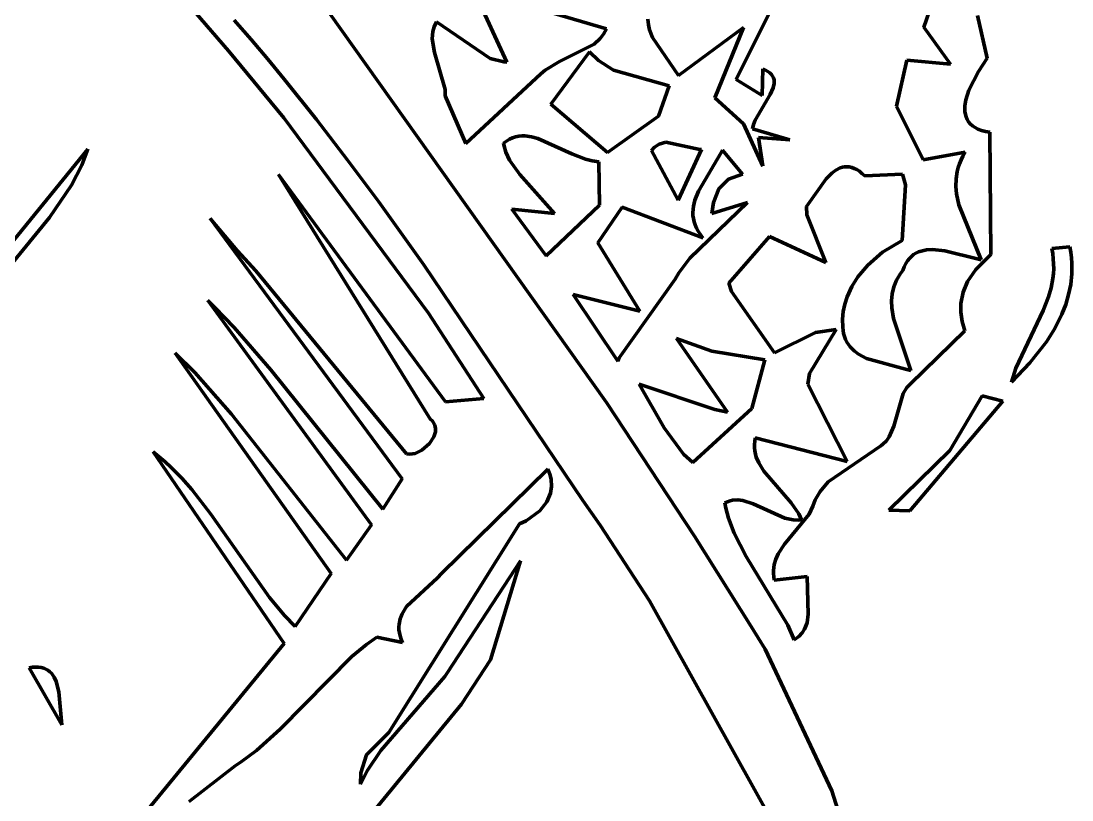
# Model space of a CAD drawing. Header units: millimetres. Extents: x 0 to 14.2, y 0 to 19.5.
# Drawn here: x 6.602 to 7.842, y 8.121 to 9.039 of the extents above; entities that cross this region are included whole.
import ezdxf

# ---------------------------------------------------------------- set-up
doc = ezdxf.new("R2010")
doc.units = ezdxf.units.MM
doc.layers.add('color#010101ff', color=7, linetype='CONTINUOUS', lineweight=100)
doc.layers.add('color#fdfdfdff', color=7, linetype='CONTINUOUS', lineweight=100)

msp = doc.modelspace()

# ---------------------------------------------------------------- linework, layer by layer
at = {"layer": 'color#010101ff'}
for p, q in [((7.1323, 9.0839), (7.1754, 8.9905)), ((7.6837, 9.0795), (7.6671, 9.032)), ((6.8473, 9.0041), (6.8069, 9.0503)), ((7.293, 8.5891), (6.9651, 9.0501)), ((7.2929, 9.03), (7.2082, 9.0546)), ((7.4457, 8.9701), (7.4895, 9.0579)), ((6.8539, 9.0402), (6.8738, 9.0172)), ((7.0923, 9.0381), (7.0897, 9.0323)), ((7.1557, 8.9951), (7.0923, 9.0381)), ((7.3416, 9.0412), (7.3422, 9.0348)), ((7.3422, 9.0348), (7.3436, 9.0286)), ((7.7417, 8.9953), (7.7303, 9.0455)), ((7.0881, 9.0267), (7.0874, 9.0183)), ((7.0897, 9.0323), (7.0881, 9.0267)), ((7.2854, 9.0184), (7.2895, 9.0237)), ((7.2895, 9.0237), (7.2929, 9.03)), ((7.3436, 9.0286), (7.3473, 9.0196)), ((7.3779, 8.9749), (7.4544, 9.0314)), ((7.4544, 9.0314), (7.4208, 8.9487)), ((7.6671, 9.032), (7.6986, 8.9883)), ((6.8738, 9.0172), (6.8935, 8.994)), ((7.0874, 9.0183), (7.0902, 9.002)), ((7.2373, 8.9915), (7.2784, 9.0118)), ((7.2784, 9.0118), (7.2854, 9.0184)), ((7.3473, 9.0196), (7.3779, 8.9749)), ((6.9122, 8.925), (6.8473, 9.0041)), ((7.0902, 9.002), (7.1028, 8.9582)), ((7.2729, 9.0027), (7.2273, 8.9412)), ((7.2834, 8.9924), (7.2729, 9.0027)), ((6.8935, 8.994), (6.9129, 8.9705)), ((7.1719, 8.9909), (7.1557, 8.9951)), ((7.1754, 8.9905), (7.1719, 8.9909)), ((7.2205, 8.9812), (7.2373, 8.9915)), ((7.3013, 8.981), (7.2834, 8.9924)), ((7.647, 8.9929), (7.635, 8.9386)), ((7.6986, 8.9883), (7.647, 8.9929)), ((7.7314, 8.9796), (7.7417, 8.9953)), ((7.1269, 8.8945), (7.2156, 8.9767)), ((7.2156, 8.9767), (7.2205, 8.9812)), ((7.3667, 8.9626), (7.3013, 8.981)), ((7.4771, 8.9826), (7.4764, 8.9512)), ((7.4805, 8.9812), (7.4771, 8.9826)), ((7.4833, 8.9797), (7.4805, 8.9812)), ((7.4856, 8.978), (7.4833, 8.9797)), ((7.4875, 8.9761), (7.4856, 8.978)), ((7.4888, 8.9742), (7.4875, 8.9761)), ((7.4898, 8.9721), (7.4888, 8.9742)), ((7.7203, 8.9575), (7.7314, 8.9796)), ((6.9129, 8.9705), (6.9509, 8.923)), ((7.3542, 8.9269), (7.3667, 8.9626)), ((7.4764, 8.9512), (7.4457, 8.9701)), ((7.4859, 8.9524), (7.4893, 8.9603)), ((7.4893, 8.9603), (7.4904, 8.9653)), ((7.4904, 8.9699), (7.4898, 8.9721)), ((7.4906, 8.9676), (7.4904, 8.9699)), ((7.4904, 8.9653), (7.4906, 8.9676)), ((7.1028, 8.9582), (7.1027, 8.9509)), ((7.1027, 8.9509), (7.1269, 8.8945)), ((7.4208, 8.9487), (7.4544, 8.9177)), ((7.4682, 8.9221), (7.4859, 8.9524)), ((7.7167, 8.9463), (7.7203, 8.9575)), ((7.2273, 8.9412), (7.2939, 8.8839)), ((7.635, 8.9386), (7.6661, 8.8754)), ((7.7154, 8.9356), (7.7155, 8.9391)), ((7.7155, 8.9323), (7.7154, 8.9356)), ((7.7155, 8.9391), (7.7167, 8.9463)), ((7.0828, 8.6948), (6.9122, 8.925)), ((6.9509, 8.923), (6.988, 8.8748)), ((7.2939, 8.8839), (7.3542, 8.9269)), ((7.716, 8.929), (7.7155, 8.9323)), ((7.7168, 8.926), (7.716, 8.929)), ((7.7181, 8.9231), (7.7168, 8.926)), ((7.7197, 8.9203), (7.7181, 8.9231)), ((7.4544, 8.9177), (7.4771, 8.868)), ((7.4652, 8.9121), (7.4662, 8.9169)), ((7.5092, 8.899), (7.4652, 8.9121)), ((7.4662, 8.9169), (7.4682, 8.9221)), ((7.7218, 8.9178), (7.7197, 8.9203)), ((7.7243, 8.9155), (7.7218, 8.9178)), ((7.7274, 8.9134), (7.7243, 8.9155)), ((7.7309, 8.9116), (7.7274, 8.9134)), ((7.735, 8.9101), (7.7309, 8.9116)), ((7.1785, 8.8997), (7.175, 8.8975)), ((7.182, 8.9013), (7.1785, 8.8997)), ((7.1856, 8.9025), (7.182, 8.9013)), ((7.1893, 8.9033), (7.1856, 8.9025)), ((7.193, 8.9036), (7.1893, 8.9033)), ((7.1967, 8.9037), (7.193, 8.9036)), ((7.2043, 8.9027), (7.1967, 8.9037)), ((7.212, 8.9006), (7.2043, 8.9027)), ((7.2519, 8.8825), (7.212, 8.9006)), ((7.4771, 8.868), (7.4722, 8.9019)), ((7.4722, 8.9019), (7.5092, 8.899)), ((7.7396, 8.9088), (7.735, 8.9101)), ((7.7448, 8.9079), (7.7396, 8.9088)), ((7.7461, 8.7638), (7.7448, 8.9079)), ((6.5005, 8.6661), (6.6813, 8.8879)), ((6.6813, 8.8879), (6.6741, 8.8692)), ((7.175, 8.8975), (7.1716, 8.8949)), ((7.1716, 8.8949), (7.1722, 8.8914)), ((7.1722, 8.8914), (7.1741, 8.8846)), ((7.3493, 8.8902), (7.3458, 8.8866)), ((7.3458, 8.8866), (7.3773, 8.828)), ((7.3548, 8.8939), (7.3493, 8.8902)), ((7.3627, 8.8961), (7.3548, 8.8939)), ((7.403, 8.8878), (7.3627, 8.8961)), ((7.3773, 8.828), (7.405, 8.8875)), ((7.405, 8.8875), (7.403, 8.8878)), ((7.4295, 8.8867), (7.4278, 8.8834)), ((7.4532, 8.8585), (7.4295, 8.8867)), ((6.988, 8.8748), (7.0243, 8.8259)), ((7.1741, 8.8846), (7.1784, 8.8752)), ((7.1784, 8.8752), (7.1908, 8.858)), ((7.268, 8.8761), (7.2519, 8.8825)), ((7.2759, 8.8741), (7.268, 8.8761)), ((7.2839, 8.8732), (7.2759, 8.8741)), ((7.2846, 8.8219), (7.2839, 8.8732)), ((7.4278, 8.8834), (7.4012, 8.8386)), ((7.6661, 8.8754), (7.7158, 8.8844)), ((7.7109, 8.8753), (7.7091, 8.8708)), ((7.7132, 8.8799), (7.7109, 8.8753)), ((7.7158, 8.8844), (7.7132, 8.8799)), ((6.6741, 8.8692), (6.6621, 8.8457)), ((7.5634, 8.8633), (7.5586, 8.8597)), ((7.5684, 8.8658), (7.5634, 8.8633)), ((7.571, 8.8666), (7.5684, 8.8658)), ((7.5736, 8.8671), (7.571, 8.8666)), ((7.5763, 8.8673), (7.5736, 8.8671)), ((7.5791, 8.867), (7.5763, 8.8673)), ((7.582, 8.8664), (7.5791, 8.867)), ((7.5849, 8.8654), (7.582, 8.8664)), ((7.5879, 8.8639), (7.5849, 8.8654)), ((7.591, 8.8619), (7.5879, 8.8639)), ((7.5941, 8.8595), (7.591, 8.8619)), ((7.7064, 8.8618), (7.705, 8.8529)), ((7.7076, 8.8663), (7.7064, 8.8618)), ((7.7091, 8.8708), (7.7076, 8.8663)), ((7.0855, 8.5694), (6.906, 8.8581)), ((6.906, 8.8581), (7.1031, 8.5902)), ((7.1908, 8.858), (7.2314, 8.8121)), ((7.4254, 8.8414), (7.4369, 8.8525)), ((7.4369, 8.8525), (7.4532, 8.8585)), ((7.5519, 8.853), (7.5287, 8.8202)), ((7.5586, 8.8597), (7.5519, 8.853)), ((7.5974, 8.8565), (7.5941, 8.8595)), ((7.642, 8.8586), (7.5974, 8.8565)), ((7.6454, 8.846), (7.642, 8.8586)), ((7.705, 8.8529), (7.7048, 8.844)), ((6.6621, 8.8457), (6.6361, 8.8073)), ((7.4012, 8.8386), (7.397, 8.8279)), ((7.4189, 8.825), (7.4254, 8.8414)), ((7.6414, 8.7803), (7.6454, 8.846)), ((7.7048, 8.844), (7.7056, 8.8353)), ((7.0243, 8.8259), (7.0775, 8.7515)), ((7.3912, 8.7593), (7.4591, 8.8252)), ((7.397, 8.8279), (7.3953, 8.8207)), ((7.4591, 8.8252), (7.4172, 8.8121)), ((7.4172, 8.8121), (7.4189, 8.825)), ((7.7056, 8.8353), (7.7083, 8.8222)), ((7.2314, 8.8121), (7.1811, 8.8173)), ((7.1811, 8.8173), (7.2217, 8.7621)), ((7.2217, 8.7621), (7.2846, 8.8219)), ((7.3112, 8.8197), (7.2828, 8.7774)), ((7.4065, 8.7836), (7.3112, 8.8197)), ((7.3953, 8.8207), (7.3946, 8.8134)), ((7.3946, 8.8134), (7.3948, 8.8098)), ((7.5287, 8.8202), (7.5289, 8.8105)), ((7.7083, 8.8222), (7.7346, 8.7577)), ((6.6361, 8.8073), (6.5727, 8.7302)), ((7.0521, 8.4994), (6.8256, 8.8061)), ((6.8256, 8.8061), (6.8575, 8.7686)), ((7.3948, 8.8098), (7.3953, 8.8061)), ((7.3953, 8.8061), (7.3961, 8.8024)), ((7.3961, 8.8024), (7.3973, 8.7987)), ((7.3973, 8.7987), (7.399, 8.795)), ((7.5289, 8.8105), (7.5515, 8.7545)), ((7.399, 8.795), (7.401, 8.7912)), ((7.401, 8.7912), (7.4036, 8.7874)), ((7.4036, 8.7874), (7.4065, 8.7836)), ((7.2828, 8.7774), (7.3323, 8.6971)), ((7.4852, 8.7852), (7.4371, 8.73)), ((7.5515, 8.7545), (7.4852, 8.7852)), ((7.6183, 8.7664), (7.6414, 8.7803)), ((6.8575, 8.7686), (6.8792, 8.7447)), ((7.6011, 8.7514), (7.6183, 8.7664)), ((7.6524, 8.7616), (7.65, 8.7591)), ((7.655, 8.7637), (7.6524, 8.7616)), ((7.6578, 8.7654), (7.655, 8.7637)), ((7.6607, 8.7668), (7.6578, 8.7654)), ((7.6638, 8.7679), (7.6607, 8.7668)), ((7.6703, 8.7692), (7.6638, 8.7679)), ((7.6772, 8.7696), (7.6703, 8.7692)), ((7.6918, 8.768), (7.6772, 8.7696)), ((7.7315, 8.7582), (7.6918, 8.768)), ((7.7282, 8.7462), (7.7461, 8.7638)), ((7.8391, 8.773), (7.8178, 8.771)), ((7.8178, 8.771), (7.819, 8.7648)), ((7.819, 8.7648), (7.8197, 8.7588)), ((7.8403, 8.7664), (7.8391, 8.773)), ((7.8411, 8.7599), (7.8403, 8.7664)), ((7.0775, 8.7515), (7.265, 8.4738)), ((7.3783, 8.7423), (7.3912, 8.7593)), ((7.5893, 8.7375), (7.6011, 8.7514)), ((7.644, 8.7492), (7.6424, 8.745)), ((7.6458, 8.753), (7.644, 8.7492)), ((7.6478, 8.7562), (7.6458, 8.753)), ((7.65, 8.7591), (7.6478, 8.7562)), ((7.7346, 8.7577), (7.7315, 8.7582)), ((7.8197, 8.7588), (7.8201, 8.7529)), ((7.8201, 8.7529), (7.8202, 8.747)), ((7.8416, 8.7535), (7.8411, 8.7599)), ((7.8417, 8.7471), (7.8416, 8.7535)), ((6.8792, 8.7447), (7.0572, 8.5288)), ((7.3739, 8.7347), (7.3783, 8.7423)), ((7.5821, 8.726), (7.5893, 8.7375)), ((7.6371, 8.7373), (7.635, 8.7334)), ((7.6396, 8.7412), (7.6371, 8.7373)), ((7.6424, 8.745), (7.6396, 8.7412)), ((7.7187, 8.7318), (7.7282, 8.7462)), ((7.8198, 8.7413), (7.8192, 8.7356)), ((7.8202, 8.747), (7.8198, 8.7413)), ((7.8403, 8.7285), (7.8416, 8.7409)), ((7.8416, 8.7409), (7.8417, 8.7471)), ((7.308, 8.6419), (7.3739, 8.7347)), ((7.4371, 8.73), (7.4402, 8.7202)), ((7.5765, 8.7139), (7.5821, 8.726)), ((7.6318, 8.7255), (7.6299, 8.7174)), ((7.6332, 8.7295), (7.6318, 8.7255)), ((7.635, 8.7334), (7.6332, 8.7295)), ((7.7135, 8.7193), (7.7187, 8.7318)), ((7.8171, 8.7245), (7.814, 8.7137)), ((7.8192, 8.7356), (7.8171, 8.7245)), ((7.8378, 8.7165), (7.8403, 8.7285)), ((7.3323, 8.6971), (7.2534, 8.7165)), ((7.2534, 8.7165), (7.3062, 8.6382)), ((7.4402, 8.7202), (7.4908, 8.648)), ((7.5738, 8.7054), (7.5765, 8.7139)), ((7.6299, 8.7174), (7.6291, 8.7092)), ((7.7108, 8.7061), (7.7135, 8.7193)), ((7.814, 8.7137), (7.8079, 8.6978)), ((7.8343, 8.7047), (7.8378, 8.7165)), ((7.0158, 8.4452), (6.8227, 8.7094)), ((6.8227, 8.7094), (6.8307, 8.7017)), ((6.8307, 8.7017), (6.8538, 8.6779)), ((7.572, 8.6966), (7.5738, 8.7054)), ((7.6291, 8.7092), (7.6293, 8.701)), ((7.6293, 8.701), (7.6311, 8.6885)), ((7.7106, 8.6957), (7.7108, 8.7061)), ((7.8298, 8.6933), (7.8343, 8.7047)), ((7.1483, 8.5941), (7.0828, 8.6948)), ((7.5712, 8.6876), (7.572, 8.6966)), ((7.5714, 8.6783), (7.5712, 8.6876)), ((7.6311, 8.6885), (7.6519, 8.6269)), ((7.7121, 8.6849), (7.7106, 8.6957)), ((7.8079, 8.6978), (7.7756, 8.6298)), ((7.8215, 8.6767), (7.8298, 8.6933)), ((6.8538, 8.6779), (6.8971, 8.6277)), ((7.5637, 8.6754), (7.5323, 8.6234)), ((7.5395, 8.6717), (7.5637, 8.6754)), ((7.5718, 8.6743), (7.5714, 8.6783)), ((7.7154, 8.6739), (7.7121, 8.6849)), ((7.8115, 8.6608), (7.8215, 8.6767)), ((7.3754, 8.6649), (7.4357, 8.578)), ((7.417, 8.6497), (7.3754, 8.6649)), ((7.4908, 8.648), (7.5395, 8.6717)), ((7.5725, 8.6705), (7.5718, 8.6743)), ((7.5735, 8.667), (7.5725, 8.6705)), ((7.5748, 8.6636), (7.5735, 8.667)), ((7.5763, 8.6605), (7.5748, 8.6636)), ((7.6513, 8.6111), (7.7154, 8.6739)), ((7.5802, 8.655), (7.5763, 8.6605)), ((7.5848, 8.6502), (7.5802, 8.655)), ((7.5902, 8.6461), (7.5848, 8.6502)), ((7.792, 8.636), (7.8115, 8.6608)), ((6.9681, 8.3876), (6.7842, 8.6476)), ((6.7842, 8.6476), (6.8074, 8.6245)), ((7.3062, 8.6382), (7.308, 8.6419)), ((7.4797, 8.6396), (7.417, 8.6497)), ((7.4644, 8.582), (7.4797, 8.6396)), ((7.5994, 8.641), (7.5902, 8.6461)), ((7.6454, 8.6284), (7.5994, 8.641)), ((6.8971, 8.6277), (7.0292, 8.4633)), ((7.6519, 8.6269), (7.6454, 8.6284)), ((7.7703, 8.6133), (7.792, 8.636)), ((7.7756, 8.6298), (7.7703, 8.6133)), ((6.8074, 8.6245), (6.8507, 8.5754)), ((7.5323, 8.6234), (7.5301, 8.6109)), ((7.4208, 8.5812), (7.3313, 8.6108)), ((7.3313, 8.6108), (7.3607, 8.5594)), ((7.5301, 8.6109), (7.5766, 8.5198)), ((7.6425, 8.6), (7.6472, 8.607)), ((7.6472, 8.607), (7.6513, 8.6111)), ((7.1031, 8.5902), (7.1483, 8.5941)), ((7.3967, 8.4316), (7.293, 8.5891)), ((7.6317, 8.5614), (7.6425, 8.6)), ((7.6507, 8.4616), (7.7602, 8.5908)), ((7.736, 8.5972), (7.6978, 8.5326)), ((7.7602, 8.5908), (7.736, 8.5972)), ((7.3948, 8.5185), (7.4644, 8.582)), ((7.4357, 8.578), (7.4208, 8.5812)), ((6.8507, 8.5754), (6.9863, 8.4035)), ((7.0872, 8.5679), (7.0855, 8.5694)), ((7.0886, 8.5662), (7.0872, 8.5679)), ((7.0905, 8.5626), (7.0886, 8.5662)), ((7.0892, 8.5486), (7.0911, 8.5547)), ((7.0913, 8.5587), (7.0905, 8.5626)), ((7.0911, 8.5547), (7.0913, 8.5587)), ((7.3607, 8.5594), (7.3835, 8.5282)), ((7.6262, 8.5486), (7.6317, 8.5614)), ((7.0753, 8.533), (7.0842, 8.5409)), ((7.0842, 8.5409), (7.0892, 8.5486)), ((7.4676, 8.5436), (7.4673, 8.5397)), ((7.4673, 8.5397), (7.4673, 8.5358)), ((7.4683, 8.5477), (7.4676, 8.5436)), ((7.5766, 8.5198), (7.4683, 8.5477)), ((7.6163, 8.5383), (7.6187, 8.5401)), ((7.6187, 8.5401), (7.6229, 8.5441)), ((7.6229, 8.5441), (7.6262, 8.5486)), ((6.9126, 8.305), (6.7583, 8.5309)), ((6.7583, 8.5309), (6.7655, 8.5252)), ((7.0572, 8.5288), (7.0611, 8.5283)), ((7.0611, 8.5283), (7.0672, 8.5292)), ((7.0672, 8.5292), (7.0753, 8.533)), ((7.3835, 8.5282), (7.3948, 8.5185)), ((7.4673, 8.5358), (7.4677, 8.5321)), ((7.4677, 8.5321), (7.4685, 8.5285)), ((7.4685, 8.5285), (7.4695, 8.5249)), ((7.5542, 8.4958), (7.6163, 8.5383)), ((7.6978, 8.5326), (7.6257, 8.4622)), ((6.7655, 8.5252), (6.7725, 8.5192)), ((6.7725, 8.5192), (6.7792, 8.5131)), ((7.4695, 8.5249), (7.4724, 8.5181)), ((7.4724, 8.5181), (7.4784, 8.5082)), ((6.7792, 8.5131), (6.792, 8.5001)), ((7.2238, 8.5107), (7.0983, 8.3876)), ((7.2261, 8.5046), (7.2238, 8.5107)), ((7.2275, 8.4987), (7.2261, 8.5046)), ((7.4784, 8.5082), (7.5106, 8.4711)), ((6.792, 8.5001), (6.804, 8.4865)), ((7.0292, 8.4633), (7.0521, 8.4994)), ((7.2267, 8.4822), (7.2279, 8.4902)), ((7.2279, 8.4902), (7.2275, 8.4987)), ((7.5448, 8.4843), (7.5542, 8.4958)), ((6.804, 8.4865), (6.8264, 8.4575)), ((7.2226, 8.4723), (7.2267, 8.4822)), ((7.5391, 8.4745), (7.5448, 8.4843)), ((7.2144, 8.4615), (7.2226, 8.4723)), ((7.265, 8.4738), (7.2854, 8.4447)), ((7.4354, 8.4723), (7.4324, 8.4708)), ((7.4324, 8.4708), (7.4336, 8.4647)), ((7.4336, 8.4647), (7.4369, 8.4527)), ((7.4385, 8.4733), (7.4354, 8.4723)), ((7.4415, 8.474), (7.4385, 8.4733)), ((7.4476, 8.4744), (7.4415, 8.474)), ((7.4537, 8.4738), (7.4476, 8.4744)), ((7.4659, 8.4699), (7.4537, 8.4738)), ((7.5033, 8.4528), (7.4659, 8.4699)), ((7.5106, 8.4711), (7.5195, 8.458)), ((7.5318, 8.4577), (7.5362, 8.4671)), ((7.5362, 8.4671), (7.5391, 8.4745)), ((6.8264, 8.4575), (6.8954, 8.3593)), ((7.1982, 8.4498), (7.2144, 8.4615)), ((7.4369, 8.4527), (7.4435, 8.4353)), ((7.5029, 8.4221), (7.5318, 8.4577)), ((7.5129, 8.4508), (7.5033, 8.4528)), ((7.5195, 8.458), (7.5227, 8.4511)), ((7.6257, 8.4622), (7.6507, 8.4616)), ((6.9863, 8.4035), (7.0158, 8.4452)), ((7.0364, 8.2003), (7.1902, 8.4461)), ((7.1902, 8.4461), (7.1982, 8.4498)), ((7.2854, 8.4447), (7.3437, 8.3552)), ((7.5194, 8.4507), (7.5129, 8.4508)), ((7.5227, 8.4511), (7.5194, 8.4507)), ((7.4635, 8.3251), (7.3967, 8.4316)), ((7.4435, 8.4353), (7.4577, 8.4077)), ((7.4953, 8.4108), (7.5029, 8.4221)), ((7.1913, 8.4025), (7.1055, 8.271)), ((7.1562, 8.2858), (7.1913, 8.4025)), ((7.4577, 8.4077), (7.5068, 8.3268)), ((7.4906, 8.3982), (7.4925, 8.4047)), ((7.4925, 8.4047), (7.4953, 8.4108)), ((7.4897, 8.3912), (7.4906, 8.3982)), ((7.4897, 8.3876), (7.4897, 8.3912)), ((6.9259, 8.325), (6.9681, 8.3876)), ((7.0935, 8.3827), (7.0572, 8.3486)), ((7.0983, 8.3876), (7.0935, 8.3827)), ((7.49, 8.3837), (7.4897, 8.3876)), ((7.4907, 8.3798), (7.49, 8.3837)), ((7.5295, 8.3842), (7.4907, 8.3798)), ((7.5307, 8.3396), (7.5295, 8.3842)), ((6.8954, 8.3593), (6.9131, 8.3382)), ((7.3437, 8.3552), (7.5255, 8.0286)), ((7.0519, 8.3402), (7.0495, 8.3343)), ((7.0572, 8.3486), (7.0519, 8.3402)), ((6.9131, 8.3382), (6.9259, 8.325)), ((7.0482, 8.3279), (7.048, 8.3246)), ((7.0495, 8.3343), (7.0482, 8.3279)), ((7.5265, 8.3221), (7.5294, 8.3293)), ((7.5294, 8.3293), (7.5307, 8.3396)), ((7.048, 8.3246), (7.0481, 8.3212)), ((7.0481, 8.3212), (7.0486, 8.3177)), ((7.0486, 8.3177), (7.0494, 8.314)), ((7.4799, 8.2983), (7.4635, 8.3251)), ((7.5068, 8.3268), (7.5143, 8.3095)), ((7.5195, 8.3134), (7.5235, 8.3176)), ((7.5235, 8.3176), (7.5265, 8.3221)), ((6.684, 8.0268), (6.9126, 8.305)), ((7.0097, 8.3038), (6.9925, 8.2896)), ((7.0219, 8.3126), (7.0097, 8.3038)), ((7.0522, 8.3062), (7.0219, 8.3126)), ((7.0494, 8.314), (7.0506, 8.3102)), ((7.0506, 8.3102), (7.0522, 8.3062)), ((7.5143, 8.3095), (7.517, 8.3114)), ((7.517, 8.3114), (7.5195, 8.3134)), ((7.5587, 8.1312), (7.4799, 8.2983)), ((6.9925, 8.2896), (6.9082, 8.2039)), ((7.1217, 8.2336), (7.1562, 8.2858)), ((6.612, 8.2764), (6.6161, 8.277)), ((6.6505, 8.2093), (6.612, 8.2764)), ((6.6161, 8.277), (6.6198, 8.2773)), ((6.6198, 8.2773), (6.6233, 8.2772)), ((6.6233, 8.2772), (6.6264, 8.2767)), ((6.6264, 8.2767), (6.6293, 8.2759)), ((6.6293, 8.2759), (6.6319, 8.2748)), ((6.6319, 8.2748), (6.6343, 8.2735)), ((6.6343, 8.2735), (6.6364, 8.2718)), ((6.6364, 8.2718), (6.6383, 8.2699)), ((6.6383, 8.2699), (6.6415, 8.2654)), ((7.1022, 8.2662), (7.0266, 8.1789)), ((7.1055, 8.271), (7.1022, 8.2662)), ((6.6415, 8.2654), (6.6439, 8.2602)), ((6.6439, 8.2602), (6.6471, 8.248)), ((6.6471, 8.248), (6.6505, 8.2093)), ((7.0177, 8.1065), (7.1217, 8.2336)), ((6.9082, 8.2039), (6.8801, 8.1789)), ((7.01, 8.1736), (7.0364, 8.2003)), ((6.8801, 8.1789), (6.8619, 8.1656)), ((7.0031, 8.1527), (7.01, 8.1736)), ((7.0266, 8.1789), (7.0107, 8.1548)), ((6.8549, 8.1607), (6.8009, 8.1188)), ((6.8619, 8.1656), (6.8549, 8.1607)), ((7.0107, 8.1548), (7.0028, 8.1392)), ((7.0028, 8.1392), (7.0031, 8.1527)), ((7.5746, 8.0808), (7.5587, 8.1312))]:
    msp.add_line(p, q, dxfattribs=at)
at = {"layer": 'color#fdfdfdff'}
for p, q in [((7.1754, 8.9905), (7.1323, 9.0839)), ((7.6671, 9.032), (7.6837, 9.0795)), ((6.8069, 9.0503), (6.8473, 9.0041)), ((6.9651, 9.0501), (7.293, 8.5891)), ((7.2082, 9.0546), (7.2929, 9.03)), ((7.4895, 9.0579), (7.4457, 8.9701)), ((6.8738, 9.0172), (6.8539, 9.0402)), ((7.0897, 9.0323), (7.0923, 9.0381)), ((7.0923, 9.0381), (7.1557, 8.9951)), ((7.3422, 9.0348), (7.3416, 9.0412)), ((7.3436, 9.0286), (7.3422, 9.0348)), ((7.7303, 9.0455), (7.7417, 8.9953)), ((7.0874, 9.0183), (7.0881, 9.0267)), ((7.0881, 9.0267), (7.0897, 9.0323)), ((7.2895, 9.0237), (7.2854, 9.0184)), ((7.2929, 9.03), (7.2895, 9.0237)), ((7.3473, 9.0196), (7.3436, 9.0286)), ((7.4544, 9.0314), (7.3779, 8.9749)), ((7.4208, 8.9487), (7.4544, 9.0314)), ((7.6986, 8.9883), (7.6671, 9.032)), ((6.8935, 8.994), (6.8738, 9.0172)), ((7.0902, 9.002), (7.0874, 9.0183)), ((7.2784, 9.0118), (7.2373, 8.9915)), ((7.2854, 9.0184), (7.2784, 9.0118)), ((7.3779, 8.9749), (7.3473, 9.0196)), ((6.8473, 9.0041), (6.9122, 8.925)), ((7.1028, 8.9582), (7.0902, 9.002)), ((7.2273, 8.9412), (7.2729, 9.0027)), ((7.2729, 9.0027), (7.2834, 8.9924)), ((6.9129, 8.9705), (6.8935, 8.994)), ((7.1557, 8.9951), (7.1719, 8.9909)), ((7.1719, 8.9909), (7.1754, 8.9905)), ((7.2373, 8.9915), (7.2205, 8.9812)), ((7.2834, 8.9924), (7.3013, 8.981)), ((7.635, 8.9386), (7.647, 8.9929)), ((7.647, 8.9929), (7.6986, 8.9883)), ((7.7417, 8.9953), (7.7314, 8.9796)), ((7.2156, 8.9767), (7.1269, 8.8945)), ((7.2205, 8.9812), (7.2156, 8.9767)), ((7.3013, 8.981), (7.3667, 8.9626)), ((7.4764, 8.9512), (7.4771, 8.9826)), ((7.4771, 8.9826), (7.4805, 8.9812)), ((7.4805, 8.9812), (7.4833, 8.9797)), ((7.4833, 8.9797), (7.4856, 8.978)), ((7.4856, 8.978), (7.4875, 8.9761)), ((7.4875, 8.9761), (7.4888, 8.9742)), ((7.4888, 8.9742), (7.4898, 8.9721)), ((7.7314, 8.9796), (7.7203, 8.9575)), ((6.9509, 8.923), (6.9129, 8.9705)), ((7.3667, 8.9626), (7.3542, 8.9269)), ((7.4457, 8.9701), (7.4764, 8.9512)), ((7.4893, 8.9603), (7.4859, 8.9524)), ((7.4904, 8.9653), (7.4893, 8.9603)), ((7.4898, 8.9721), (7.4904, 8.9699)), ((7.4904, 8.9699), (7.4906, 8.9676)), ((7.4906, 8.9676), (7.4904, 8.9653)), ((7.1027, 8.9509), (7.1028, 8.9582)), ((7.1269, 8.8945), (7.1027, 8.9509)), ((7.4544, 8.9177), (7.4208, 8.9487)), ((7.4859, 8.9524), (7.4682, 8.9221)), ((7.7203, 8.9575), (7.7167, 8.9463)), ((7.2939, 8.8839), (7.2273, 8.9412)), ((7.6661, 8.8754), (7.635, 8.9386)), ((7.7155, 8.9391), (7.7154, 8.9356)), ((7.7154, 8.9356), (7.7155, 8.9323)), ((7.7167, 8.9463), (7.7155, 8.9391)), ((6.9122, 8.925), (7.0828, 8.6948)), ((6.988, 8.8748), (6.9509, 8.923)), ((7.3542, 8.9269), (7.2939, 8.8839)), ((7.7155, 8.9323), (7.716, 8.929)), ((7.716, 8.929), (7.7168, 8.926)), ((7.7168, 8.926), (7.7181, 8.9231)), ((7.7181, 8.9231), (7.7197, 8.9203)), ((7.4771, 8.868), (7.4544, 8.9177)), ((7.4662, 8.9169), (7.4652, 8.9121)), ((7.4652, 8.9121), (7.5092, 8.899)), ((7.4682, 8.9221), (7.4662, 8.9169)), ((7.7197, 8.9203), (7.7218, 8.9178)), ((7.7218, 8.9178), (7.7243, 8.9155)), ((7.7243, 8.9155), (7.7274, 8.9134)), ((7.7274, 8.9134), (7.7309, 8.9116)), ((7.7309, 8.9116), (7.735, 8.9101)), ((7.175, 8.8975), (7.1785, 8.8997)), ((7.1785, 8.8997), (7.182, 8.9013)), ((7.182, 8.9013), (7.1856, 8.9025)), ((7.1856, 8.9025), (7.1893, 8.9033)), ((7.1893, 8.9033), (7.193, 8.9036)), ((7.193, 8.9036), (7.1967, 8.9037)), ((7.1967, 8.9037), (7.2043, 8.9027)), ((7.2043, 8.9027), (7.212, 8.9006)), ((7.212, 8.9006), (7.2519, 8.8825)), ((7.5092, 8.899), (7.4722, 8.9019)), ((7.4722, 8.9019), (7.4771, 8.868)), ((7.735, 8.9101), (7.7396, 8.9088)), ((7.7396, 8.9088), (7.7448, 8.9079)), ((7.7448, 8.9079), (7.7461, 8.7638)), ((6.6813, 8.8879), (6.5005, 8.6661)), ((6.6741, 8.8692), (6.6813, 8.8879)), ((7.1716, 8.8949), (7.175, 8.8975)), ((7.1722, 8.8914), (7.1716, 8.8949)), ((7.1741, 8.8846), (7.1722, 8.8914)), ((7.3458, 8.8866), (7.3493, 8.8902)), ((7.3773, 8.828), (7.3458, 8.8866)), ((7.3493, 8.8902), (7.3548, 8.8939)), ((7.3548, 8.8939), (7.3627, 8.8961)), ((7.3627, 8.8961), (7.403, 8.8878)), ((7.405, 8.8875), (7.3773, 8.828)), ((7.403, 8.8878), (7.405, 8.8875)), ((7.4278, 8.8834), (7.4295, 8.8867)), ((7.4295, 8.8867), (7.4532, 8.8585)), ((7.0243, 8.8259), (6.988, 8.8748)), ((7.1784, 8.8752), (7.1741, 8.8846)), ((7.1908, 8.858), (7.1784, 8.8752)), ((7.2519, 8.8825), (7.268, 8.8761)), ((7.268, 8.8761), (7.2759, 8.8741)), ((7.2759, 8.8741), (7.2839, 8.8732)), ((7.2839, 8.8732), (7.2846, 8.8219)), ((7.4012, 8.8386), (7.4278, 8.8834)), ((7.7158, 8.8844), (7.6661, 8.8754)), ((7.7091, 8.8708), (7.7109, 8.8753)), ((7.7109, 8.8753), (7.7132, 8.8799)), ((7.7132, 8.8799), (7.7158, 8.8844)), ((6.6621, 8.8457), (6.6741, 8.8692)), ((7.5586, 8.8597), (7.5634, 8.8633)), ((7.5634, 8.8633), (7.5684, 8.8658)), ((7.5684, 8.8658), (7.571, 8.8666)), ((7.571, 8.8666), (7.5736, 8.8671)), ((7.5736, 8.8671), (7.5763, 8.8673)), ((7.5763, 8.8673), (7.5791, 8.867)), ((7.5791, 8.867), (7.582, 8.8664)), ((7.582, 8.8664), (7.5849, 8.8654)), ((7.5849, 8.8654), (7.5879, 8.8639)), ((7.5879, 8.8639), (7.591, 8.8619)), ((7.591, 8.8619), (7.5941, 8.8595)), ((7.705, 8.8529), (7.7064, 8.8618)), ((7.7064, 8.8618), (7.7076, 8.8663)), ((7.7076, 8.8663), (7.7091, 8.8708)), ((7.1031, 8.5902), (6.906, 8.8581)), ((6.906, 8.8581), (7.0855, 8.5694)), ((7.2314, 8.8121), (7.1908, 8.858)), ((7.4369, 8.8525), (7.4254, 8.8414)), ((7.4532, 8.8585), (7.4369, 8.8525)), ((7.5287, 8.8202), (7.5519, 8.853)), ((7.5519, 8.853), (7.5586, 8.8597)), ((7.5941, 8.8595), (7.5974, 8.8565)), ((7.5974, 8.8565), (7.642, 8.8586)), ((7.642, 8.8586), (7.6454, 8.846)), ((7.7048, 8.844), (7.705, 8.8529)), ((6.6361, 8.8073), (6.6621, 8.8457)), ((7.397, 8.8279), (7.4012, 8.8386)), ((7.4254, 8.8414), (7.4189, 8.825)), ((7.6454, 8.846), (7.6414, 8.7803)), ((7.7056, 8.8353), (7.7048, 8.844)), ((7.0775, 8.7515), (7.0243, 8.8259)), ((7.4591, 8.8252), (7.3912, 8.7593)), ((7.3953, 8.8207), (7.397, 8.8279)), ((7.4172, 8.8121), (7.4591, 8.8252)), ((7.4189, 8.825), (7.4172, 8.8121)), ((7.7083, 8.8222), (7.7056, 8.8353)), ((7.2217, 8.7621), (7.1811, 8.8173)), ((7.1811, 8.8173), (7.2314, 8.8121)), ((7.2846, 8.8219), (7.2217, 8.7621)), ((7.2828, 8.7774), (7.3112, 8.8197)), ((7.3112, 8.8197), (7.4065, 8.7836)), ((7.3946, 8.8134), (7.3953, 8.8207)), ((7.3948, 8.8098), (7.3946, 8.8134)), ((7.5289, 8.8105), (7.5287, 8.8202)), ((7.7346, 8.7577), (7.7083, 8.8222)), ((6.5727, 8.7302), (6.6361, 8.8073)), ((6.8575, 8.7686), (6.8256, 8.8061)), ((6.8256, 8.8061), (7.0521, 8.4994)), ((7.3953, 8.8061), (7.3948, 8.8098)), ((7.3961, 8.8024), (7.3953, 8.8061)), ((7.3973, 8.7987), (7.3961, 8.8024)), ((7.399, 8.795), (7.3973, 8.7987)), ((7.5515, 8.7545), (7.5289, 8.8105)), ((7.401, 8.7912), (7.399, 8.795)), ((7.4036, 8.7874), (7.401, 8.7912)), ((7.4065, 8.7836), (7.4036, 8.7874)), ((7.3323, 8.6971), (7.2828, 8.7774)), ((7.4371, 8.73), (7.4852, 8.7852)), ((7.4852, 8.7852), (7.5515, 8.7545)), ((7.6414, 8.7803), (7.6183, 8.7664)), ((6.8792, 8.7447), (6.8575, 8.7686)), ((7.6183, 8.7664), (7.6011, 8.7514)), ((7.65, 8.7591), (7.6524, 8.7616)), ((7.6524, 8.7616), (7.655, 8.7637)), ((7.655, 8.7637), (7.6578, 8.7654)), ((7.6578, 8.7654), (7.6607, 8.7668)), ((7.6607, 8.7668), (7.6638, 8.7679)), ((7.6638, 8.7679), (7.6703, 8.7692)), ((7.6703, 8.7692), (7.6772, 8.7696)), ((7.6772, 8.7696), (7.6918, 8.768)), ((7.6918, 8.768), (7.7315, 8.7582)), ((7.7461, 8.7638), (7.7282, 8.7462)), ((7.8178, 8.771), (7.8391, 8.773)), ((7.819, 8.7648), (7.8178, 8.771)), ((7.8197, 8.7588), (7.819, 8.7648)), ((7.8391, 8.773), (7.8403, 8.7664)), ((7.8403, 8.7664), (7.8411, 8.7599)), ((7.265, 8.4738), (7.0775, 8.7515)), ((7.3912, 8.7593), (7.3783, 8.7423)), ((7.6011, 8.7514), (7.5893, 8.7375)), ((7.6424, 8.745), (7.644, 8.7492)), ((7.644, 8.7492), (7.6458, 8.753)), ((7.6458, 8.753), (7.6478, 8.7562)), ((7.6478, 8.7562), (7.65, 8.7591)), ((7.7315, 8.7582), (7.7346, 8.7577)), ((7.8201, 8.7529), (7.8197, 8.7588)), ((7.8202, 8.747), (7.8201, 8.7529)), ((7.8411, 8.7599), (7.8416, 8.7535)), ((7.8416, 8.7535), (7.8417, 8.7471)), ((7.0572, 8.5288), (6.8792, 8.7447)), ((7.3783, 8.7423), (7.3739, 8.7347)), ((7.5893, 8.7375), (7.5821, 8.726)), ((7.635, 8.7334), (7.6371, 8.7373)), ((7.6371, 8.7373), (7.6396, 8.7412)), ((7.6396, 8.7412), (7.6424, 8.745)), ((7.7282, 8.7462), (7.7187, 8.7318)), ((7.8192, 8.7356), (7.8198, 8.7413)), ((7.8198, 8.7413), (7.8202, 8.747)), ((7.8416, 8.7409), (7.8403, 8.7285)), ((7.8417, 8.7471), (7.8416, 8.7409)), ((7.3739, 8.7347), (7.308, 8.6419)), ((7.4402, 8.7202), (7.4371, 8.73)), ((7.5821, 8.726), (7.5765, 8.7139)), ((7.6299, 8.7174), (7.6318, 8.7255)), ((7.6318, 8.7255), (7.6332, 8.7295)), ((7.6332, 8.7295), (7.635, 8.7334)), ((7.7187, 8.7318), (7.7135, 8.7193)), ((7.814, 8.7137), (7.8171, 8.7245)), ((7.8171, 8.7245), (7.8192, 8.7356)), ((7.8403, 8.7285), (7.8378, 8.7165)), ((7.3062, 8.6382), (7.2534, 8.7165)), ((7.2534, 8.7165), (7.3323, 8.6971)), ((7.4908, 8.648), (7.4402, 8.7202)), ((7.5765, 8.7139), (7.5738, 8.7054)), ((7.6291, 8.7092), (7.6299, 8.7174)), ((7.7135, 8.7193), (7.7108, 8.7061)), ((7.8079, 8.6978), (7.814, 8.7137)), ((7.8378, 8.7165), (7.8343, 8.7047)), ((6.8307, 8.7017), (6.8227, 8.7094)), ((6.8227, 8.7094), (7.0158, 8.4452)), ((6.8538, 8.6779), (6.8307, 8.7017)), ((7.5738, 8.7054), (7.572, 8.6966)), ((7.6293, 8.701), (7.6291, 8.7092)), ((7.6311, 8.6885), (7.6293, 8.701)), ((7.7108, 8.7061), (7.7106, 8.6957)), ((7.8343, 8.7047), (7.8298, 8.6933)), ((7.0828, 8.6948), (7.1483, 8.5941)), ((7.572, 8.6966), (7.5712, 8.6876)), ((7.5712, 8.6876), (7.5714, 8.6783)), ((7.6519, 8.6269), (7.6311, 8.6885)), ((7.7106, 8.6957), (7.7121, 8.6849)), ((7.7756, 8.6298), (7.8079, 8.6978)), ((7.8298, 8.6933), (7.8215, 8.6767)), ((6.8971, 8.6277), (6.8538, 8.6779)), ((7.5323, 8.6234), (7.5637, 8.6754)), ((7.5637, 8.6754), (7.5395, 8.6717)), ((7.5714, 8.6783), (7.5718, 8.6743)), ((7.7121, 8.6849), (7.7154, 8.6739)), ((7.8215, 8.6767), (7.8115, 8.6608)), ((7.3754, 8.6649), (7.417, 8.6497)), ((7.4357, 8.578), (7.3754, 8.6649)), ((7.5395, 8.6717), (7.4908, 8.648)), ((7.5718, 8.6743), (7.5725, 8.6705)), ((7.5725, 8.6705), (7.5735, 8.667)), ((7.5735, 8.667), (7.5748, 8.6636)), ((7.5748, 8.6636), (7.5763, 8.6605)), ((7.7154, 8.6739), (7.6513, 8.6111)), ((7.5763, 8.6605), (7.5802, 8.655)), ((7.5802, 8.655), (7.5848, 8.6502)), ((7.5848, 8.6502), (7.5902, 8.6461)), ((7.8115, 8.6608), (7.792, 8.636)), ((6.8074, 8.6245), (6.7842, 8.6476)), ((6.7842, 8.6476), (6.9681, 8.3876)), ((7.308, 8.6419), (7.3062, 8.6382)), ((7.417, 8.6497), (7.4797, 8.6396)), ((7.4797, 8.6396), (7.4644, 8.582)), ((7.5902, 8.6461), (7.5994, 8.641)), ((7.5994, 8.641), (7.6454, 8.6284)), ((7.0292, 8.4633), (6.8971, 8.6277)), ((7.6454, 8.6284), (7.6519, 8.6269)), ((7.792, 8.636), (7.7703, 8.6133)), ((7.7703, 8.6133), (7.7756, 8.6298)), ((6.8507, 8.5754), (6.8074, 8.6245)), ((7.5301, 8.6109), (7.5323, 8.6234)), ((7.3607, 8.5594), (7.3313, 8.6108)), ((7.3313, 8.6108), (7.4208, 8.5812)), ((7.5766, 8.5198), (7.5301, 8.6109)), ((7.6472, 8.607), (7.6425, 8.6)), ((7.6513, 8.6111), (7.6472, 8.607)), ((7.1483, 8.5941), (7.1031, 8.5902)), ((7.293, 8.5891), (7.3967, 8.4316)), ((7.6425, 8.6), (7.6317, 8.5614)), ((7.7602, 8.5908), (7.6507, 8.4616)), ((7.6978, 8.5326), (7.736, 8.5972)), ((7.736, 8.5972), (7.7602, 8.5908)), ((7.4644, 8.582), (7.3948, 8.5185)), ((7.4208, 8.5812), (7.4357, 8.578)), ((6.9863, 8.4035), (6.8507, 8.5754)), ((7.0855, 8.5694), (7.0872, 8.5679)), ((7.0872, 8.5679), (7.0886, 8.5662)), ((7.0886, 8.5662), (7.0905, 8.5626)), ((7.0911, 8.5547), (7.0892, 8.5486)), ((7.0905, 8.5626), (7.0913, 8.5587)), ((7.0913, 8.5587), (7.0911, 8.5547)), ((7.3835, 8.5282), (7.3607, 8.5594)), ((7.6317, 8.5614), (7.6262, 8.5486)), ((7.0842, 8.5409), (7.0753, 8.533)), ((7.0892, 8.5486), (7.0842, 8.5409)), ((7.4673, 8.5397), (7.4676, 8.5436)), ((7.4673, 8.5358), (7.4673, 8.5397)), ((7.4676, 8.5436), (7.4683, 8.5477)), ((7.4683, 8.5477), (7.5766, 8.5198)), ((7.6187, 8.5401), (7.6163, 8.5383)), ((7.6229, 8.5441), (7.6187, 8.5401)), ((7.6262, 8.5486), (7.6229, 8.5441)), ((6.7655, 8.5252), (6.7583, 8.5309)), ((6.7583, 8.5309), (6.9126, 8.305)), ((7.0611, 8.5283), (7.0572, 8.5288)), ((7.0672, 8.5292), (7.0611, 8.5283)), ((7.0753, 8.533), (7.0672, 8.5292)), ((7.3948, 8.5185), (7.3835, 8.5282)), ((7.4677, 8.5321), (7.4673, 8.5358)), ((7.4685, 8.5285), (7.4677, 8.5321)), ((7.4695, 8.5249), (7.4685, 8.5285)), ((7.6163, 8.5383), (7.5542, 8.4958)), ((7.6257, 8.4622), (7.6978, 8.5326)), ((6.7725, 8.5192), (6.7655, 8.5252)), ((6.7792, 8.5131), (6.7725, 8.5192)), ((7.4724, 8.5181), (7.4695, 8.5249)), ((7.4784, 8.5082), (7.4724, 8.5181)), ((6.792, 8.5001), (6.7792, 8.5131)), ((7.0983, 8.3876), (7.2238, 8.5107)), ((7.2238, 8.5107), (7.2261, 8.5046)), ((7.2261, 8.5046), (7.2275, 8.4987)), ((7.5106, 8.4711), (7.4784, 8.5082)), ((6.804, 8.4865), (6.792, 8.5001)), ((7.0521, 8.4994), (7.0292, 8.4633)), ((7.2279, 8.4902), (7.2267, 8.4822)), ((7.2275, 8.4987), (7.2279, 8.4902)), ((7.5542, 8.4958), (7.5448, 8.4843)), ((6.8264, 8.4575), (6.804, 8.4865)), ((7.2267, 8.4822), (7.2226, 8.4723)), ((7.5448, 8.4843), (7.5391, 8.4745)), ((7.2226, 8.4723), (7.2144, 8.4615)), ((7.2854, 8.4447), (7.265, 8.4738)), ((7.4324, 8.4708), (7.4354, 8.4723)), ((7.4336, 8.4647), (7.4324, 8.4708)), ((7.4369, 8.4527), (7.4336, 8.4647)), ((7.4354, 8.4723), (7.4385, 8.4733)), ((7.4385, 8.4733), (7.4415, 8.474)), ((7.4415, 8.474), (7.4476, 8.4744)), ((7.4476, 8.4744), (7.4537, 8.4738)), ((7.4537, 8.4738), (7.4659, 8.4699)), ((7.4659, 8.4699), (7.5033, 8.4528)), ((7.5195, 8.458), (7.5106, 8.4711)), ((7.5362, 8.4671), (7.5318, 8.4577)), ((7.5391, 8.4745), (7.5362, 8.4671)), ((6.8954, 8.3593), (6.8264, 8.4575)), ((7.2144, 8.4615), (7.1982, 8.4498)), ((7.4435, 8.4353), (7.4369, 8.4527)), ((7.5318, 8.4577), (7.5029, 8.4221)), ((7.5033, 8.4528), (7.5129, 8.4508)), ((7.5227, 8.4511), (7.5195, 8.458)), ((7.6507, 8.4616), (7.6257, 8.4622)), ((7.0158, 8.4452), (6.9863, 8.4035)), ((7.1902, 8.4461), (7.0364, 8.2003)), ((7.1982, 8.4498), (7.1902, 8.4461)), ((7.3437, 8.3552), (7.2854, 8.4447)), ((7.5129, 8.4508), (7.5194, 8.4507)), ((7.5194, 8.4507), (7.5227, 8.4511)), ((7.3967, 8.4316), (7.4635, 8.3251)), ((7.4577, 8.4077), (7.4435, 8.4353)), ((7.5029, 8.4221), (7.4953, 8.4108)), ((7.1055, 8.271), (7.1913, 8.4025)), ((7.1913, 8.4025), (7.1562, 8.2858)), ((7.5068, 8.3268), (7.4577, 8.4077)), ((7.4925, 8.4047), (7.4906, 8.3982)), ((7.4953, 8.4108), (7.4925, 8.4047)), ((7.4906, 8.3982), (7.4897, 8.3912)), ((7.4897, 8.3912), (7.4897, 8.3876)), ((6.9681, 8.3876), (6.9259, 8.325)), ((7.0572, 8.3486), (7.0935, 8.3827)), ((7.0935, 8.3827), (7.0983, 8.3876)), ((7.4897, 8.3876), (7.49, 8.3837)), ((7.49, 8.3837), (7.4907, 8.3798)), ((7.4907, 8.3798), (7.5295, 8.3842)), ((7.5295, 8.3842), (7.5307, 8.3396)), ((6.9131, 8.3382), (6.8954, 8.3593)), ((7.5255, 8.0286), (7.3437, 8.3552)), ((7.0495, 8.3343), (7.0519, 8.3402)), ((7.0519, 8.3402), (7.0572, 8.3486)), ((6.9259, 8.325), (6.9131, 8.3382)), ((7.048, 8.3246), (7.0482, 8.3279)), ((7.0482, 8.3279), (7.0495, 8.3343)), ((7.5294, 8.3293), (7.5265, 8.3221)), ((7.5307, 8.3396), (7.5294, 8.3293)), ((7.0481, 8.3212), (7.048, 8.3246)), ((7.0486, 8.3177), (7.0481, 8.3212)), ((7.0494, 8.314), (7.0486, 8.3177)), ((7.4635, 8.3251), (7.4799, 8.2983)), ((7.5143, 8.3095), (7.5068, 8.3268)), ((7.5235, 8.3176), (7.5195, 8.3134)), ((7.5265, 8.3221), (7.5235, 8.3176)), ((6.9126, 8.305), (6.684, 8.0268)), ((6.9925, 8.2896), (7.0097, 8.3038)), ((7.0097, 8.3038), (7.0219, 8.3126)), ((7.0219, 8.3126), (7.0522, 8.3062)), ((7.0506, 8.3102), (7.0494, 8.314)), ((7.0522, 8.3062), (7.0506, 8.3102)), ((7.517, 8.3114), (7.5143, 8.3095)), ((7.5195, 8.3134), (7.517, 8.3114)), ((7.4799, 8.2983), (7.5587, 8.1312)), ((6.9082, 8.2039), (6.9925, 8.2896)), ((7.1562, 8.2858), (7.1217, 8.2336)), ((6.6161, 8.277), (6.612, 8.2764)), ((6.612, 8.2764), (6.6505, 8.2093)), ((6.6198, 8.2773), (6.6161, 8.277)), ((6.6233, 8.2772), (6.6198, 8.2773)), ((6.6264, 8.2767), (6.6233, 8.2772)), ((6.6293, 8.2759), (6.6264, 8.2767)), ((6.6319, 8.2748), (6.6293, 8.2759)), ((6.6343, 8.2735), (6.6319, 8.2748)), ((6.6364, 8.2718), (6.6343, 8.2735)), ((6.6383, 8.2699), (6.6364, 8.2718)), ((6.6415, 8.2654), (6.6383, 8.2699)), ((7.0266, 8.1789), (7.1022, 8.2662)), ((7.1022, 8.2662), (7.1055, 8.271)), ((6.6439, 8.2602), (6.6415, 8.2654)), ((6.6471, 8.248), (6.6439, 8.2602)), ((6.6505, 8.2093), (6.6471, 8.248)), ((7.1217, 8.2336), (7.0177, 8.1065)), ((6.8801, 8.1789), (6.9082, 8.2039)), ((7.0364, 8.2003), (7.01, 8.1736)), ((6.8619, 8.1656), (6.8801, 8.1789)), ((7.01, 8.1736), (7.0031, 8.1527)), ((7.0107, 8.1548), (7.0266, 8.1789)), ((6.8009, 8.1188), (6.8549, 8.1607)), ((6.8549, 8.1607), (6.8619, 8.1656)), ((7.0028, 8.1392), (7.0107, 8.1548)), ((7.0031, 8.1527), (7.0028, 8.1392)), ((7.5587, 8.1312), (7.5746, 8.0808))]:
    msp.add_line(p, q, dxfattribs=at)

doc.saveas('drawing.dxf')
